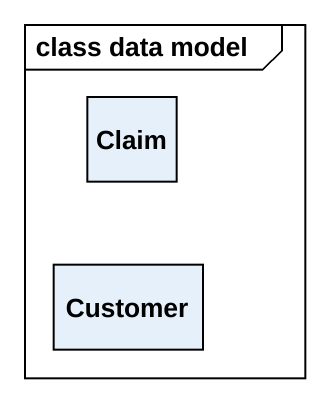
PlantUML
@startuml
mainframe class data model
hide circle
hide empty members
class Claim
class Customer
@enduml
